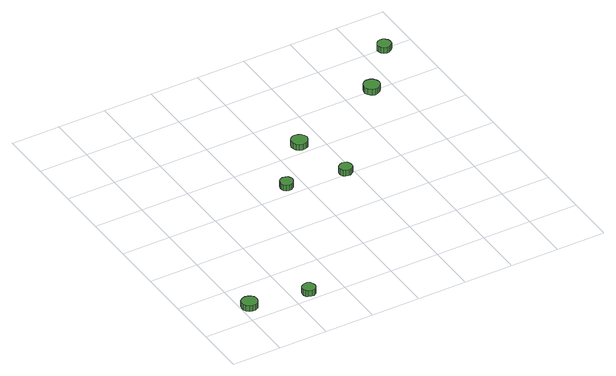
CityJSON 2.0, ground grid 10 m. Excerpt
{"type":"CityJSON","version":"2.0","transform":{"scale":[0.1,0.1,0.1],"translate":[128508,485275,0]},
"CityObjects":{
"tree1":{"type":"SolitaryVegetationObject","attributes":{"function":"something"},"geometry":[{"type":"MultiSurface","lod":"1","boundaries":[[[0,1,2,3,4,5,6,7,8,9,10,11,12,13,14]],[[15,16,17,18,19,20,21,22,23,24,25,26,27,28,29]],[[0,29,28,1]],[[1,28,27,2]],[[2,27,26,3]],[[3,26,25,4]],[[4,25,24,5]],[[5,24,23,6]],[[6,23,22,7]],[[7,22,21,8]],[[8,21,20,9]],[[9,20,19,10]],[[10,19,18,11]],[[11,18,17,12]],[[12,17,16,13]],[[13,16,15,14]],[[14,15,29,0]]]}]},
"tree2":{"type":"SolitaryVegetationObject","attributes":{"function":"something"},"geometry":[{"type":"MultiSurface","lod":"1","boundaries":[[[30,31,32,33,34,35,36,37,38,39,40,41,42,43,44]],[[45,46,47,48,49,50,51,52,53,54,55,56,57,58,59]],[[30,59,58,31]],[[31,58,57,32]],[[32,57,56,33]],[[33,56,55,34]],[[34,55,54,35]],[[35,54,53,36]],[[36,53,52,37]],[[37,52,51,38]],[[38,51,50,39]],[[39,50,49,40]],[[40,49,48,41]],[[41,48,47,42]],[[42,47,46,43]],[[43,46,45,44]],[[44,45,59,30]]]}]},
"tree3":{"type":"SolitaryVegetationObject","attributes":{"function":"something"},"geometry":[{"type":"MultiSurface","lod":"1","boundaries":[[[60,61,62,63,64,65,66,67,68,69,70,71,72,73,74]],[[75,76,77,78,79,80,81,82,83,84,85,86,87,88,89]],[[60,89,88,61]],[[61,88,87,62]],[[62,87,86,63]],[[63,86,85,64]],[[64,85,84,65]],[[65,84,83,66]],[[66,83,82,67]],[[67,82,81,68]],[[68,81,80,69]],[[69,80,79,70]],[[70,79,78,71]],[[71,78,77,72]],[[72,77,76,73]],[[73,76,75,74]],[[74,75,89,60]]]}]},
"tree4":{"type":"SolitaryVegetationObject","attributes":{"function":"something"},"geometry":[{"type":"MultiSurface","lod":"1","boundaries":[[[90,91,92,93,94,95,96,97,98,99,100,101,102,103,104]],[[105,106,107,108,109,110,111,112,113,114,115,116,117,118,119]],[[90,119,118,91]],[[91,118,117,92]],[[92,117,116,93]],[[93,116,115,94]],[[94,115,114,95]],[[95,114,113,96]],[[96,113,112,97]],[[97,112,111,98]],[[98,111,110,99]],[[99,110,109,100]],[[100,109,108,101]],[[101,108,107,102]],[[102,107,106,103]],[[103,106,105,104]],[[104,105,119,90]]]}]},
"tree5":{"type":"SolitaryVegetationObject","attributes":{"function":"something"},"geometry":[{"type":"MultiSurface","lod":"1","boundaries":[[[120,121,122,123,124,125,126,127,128,129,130,131,132,133,134]],[[135,136,137,138,139,140,141,142,143,144,145,146,147,148,149]],[[120,149,148,121]],[[121,148,147,122]],[[122,147,146,123]],[[123,146,145,124]],[[124,145,144,125]],[[125,144,143,126]],[[126,143,142,127]],[[127,142,141,128]],[[128,141,140,129]],[[129,140,139,130]],[[130,139,138,131]],[[131,138,137,132]],[[132,137,136,133]],[[133,136,135,134]],[[134,135,149,120]]]}]},
"tree6":{"type":"SolitaryVegetationObject","attributes":{"function":"something"},"geometry":[{"type":"MultiSurface","lod":"1","boundaries":[[[150,151,152,153,154,155,156,157,158,159,160,161,162,163,164]],[[165,166,167,168,169,170,171,172,173,174,175,176,177,178,179]],[[150,179,178,151]],[[151,178,177,152]],[[152,177,176,153]],[[153,176,175,154]],[[154,175,174,155]],[[155,174,173,156]],[[156,173,172,157]],[[157,172,171,158]],[[158,171,170,159]],[[159,170,169,160]],[[160,169,168,161]],[[161,168,167,162]],[[162,167,166,163]],[[163,166,165,164]],[[164,165,179,150]]]}]},
"tree7":{"type":"SolitaryVegetationObject","attributes":{"function":"something"},"geometry":[{"type":"MultiSurface","lod":"1","boundaries":[[[180,181,182,183,184,185,186,187,188,189,190,191,192,193,194]],[[195,196,197,198,199,200,201,202,203,204,205,206,207,208,209]],[[180,209,208,181]],[[181,208,207,182]],[[182,207,206,183]],[[183,206,205,184]],[[184,205,204,185]],[[185,204,203,186]],[[186,203,202,187]],[[187,202,201,188]],[[188,201,200,189]],[[189,200,199,190]],[[190,199,198,191]],[[191,198,197,192]],[[192,197,196,193]],[[193,196,195,194]],[[194,195,209,180]]]}]}
},
"vertices":[
[33,38,18],[32,45,18],[28,50,18],[22,53,18],[16,54,18],[9,52,18],[4,48,18],[2,42,18],[2,35,18],[4,29,18],[9,25,18],[16,23,18],[22,23,18],[28,26,18],[32,32,18],[32,32,5],[28,26,5],[22,23,5],[16,23,5],[9,25,5],[4,29,5],[2,35,5],[2,42,5],[4,48,5],[9,52,5],[16,54,5],[22,53,5],[28,50,5],[32,45,5],[33,38,5],
[148,21,17],[147,26,17],[144,31,17],[139,34,17],[134,34,17],[128,32,17],[124,29,17],[122,24,17],[122,18,17],[124,13,17],[128,10,17],[134,8,17],[139,8,17],[144,11,17],[147,16,17],[147,16,4],[144,11,4],[139,8,4],[134,8,4],[128,10,4],[124,13,4],[122,18,4],[122,24,4],[124,29,4],[128,32,4],[134,34,4],[139,34,4],[144,31,4],[147,26,4],[148,21,4],
[280,323,19],[279,328,19],[276,333,19],[271,335,19],[265,336,19],[260,334,19],[256,331,19],[254,326,19],[254,320,19],[256,315,19],[260,311,19],[265,310,19],[271,310,19],[276,313,19],[279,318,19],[279,318,6],[276,313,6],[271,310,6],[265,310,6],[260,311,6],[256,315,6],[254,320,6],[254,326,6],[256,331,6],[260,334,6],[265,336,6],[271,335,6],[276,333,6],[279,328,6],[280,323,6],
[398,307,18],[397,312,18],[394,317,18],[389,319,18],[384,320,18],[379,318,18],[374,314,18],[372,309,18],[372,304,18],[374,299,18],[379,295,18],[384,294,18],[389,294,18],[394,297,18],[397,301,18],[397,301,5],[394,297,5],[389,294,5],[384,294,5],[379,295,5],[374,299,5],[372,304,5],[372,309,5],[374,314,5],[379,318,5],[384,320,5],[389,319,5],[394,317,5],[397,312,5],[398,307,5],
[370,421,19],[368,428,19],[364,434,19],[358,437,19],[351,438,19],[345,436,19],[340,431,19],[337,425,19],[337,418,19],[340,412,19],[345,407,19],[351,405,19],[358,406,19],[364,409,19],[368,415,19],[368,415,6],[364,409,6],[358,406,6],[351,405,6],[345,407,6],[340,412,6],[337,418,6],[337,425,6],[340,431,6],[345,436,6],[351,438,6],[358,437,6],[364,434,6],[368,428,6],[370,421,6],
[574,502,18],[572,508,18],[568,514,18],[562,517,18],[555,518,18],[549,516,18],[544,511,18],[541,505,18],[541,498,18],[544,492,18],[549,487,18],[555,485,18],[562,486,18],[568,489,18],[572,495,18],[572,495,5],[568,489,5],[562,486,5],[555,485,5],[549,487,5],[544,492,5],[541,498,5],[541,505,5],[544,511,5],[549,516,5],[555,518,5],[562,517,5],[568,514,5],[572,508,5],[574,502,5],
[656,599,18],[655,605,18],[651,609,18],[646,612,18],[641,613,18],[635,611,18],[631,607,18],[629,602,18],[629,596,18],[631,591,18],[635,587,18],[641,585,18],[646,586,18],[651,589,18],[655,593,18],[655,593,5],[651,589,5],[646,586,5],[641,585,5],[635,587,5],[631,591,5],[629,596,5],[629,602,5],[631,607,5],[635,611,5],[641,613,5],[646,612,5],[651,609,5],[655,605,5],[656,599,5]
]}
